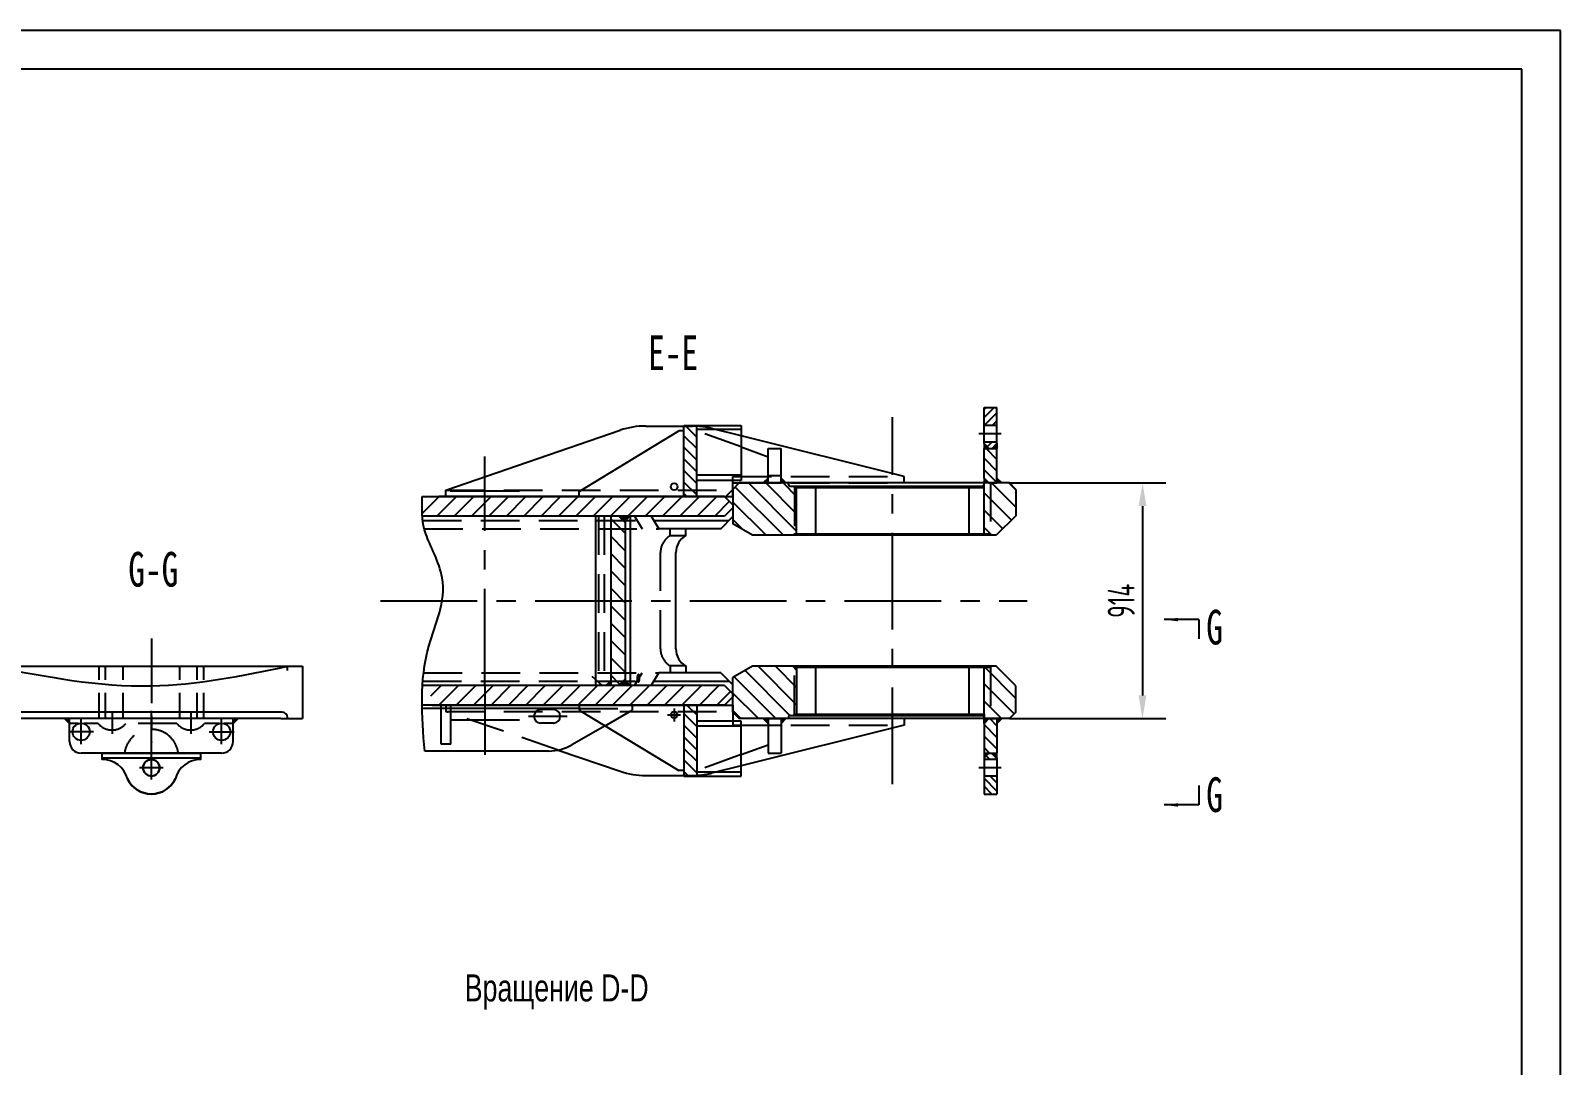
# Model space of a CAD drawing. Header units: millimetres. Extents: x 0 to 12600, y 0 to 8910.
# Drawn here: x 6665 to 12600, y 4898 to 8910 of the extents above; entities that cross this region are included whole.
import ezdxf
from ezdxf.enums import TextEntityAlignment as Align

# ---------------------------------------------------------------- set-up
doc = ezdxf.new("R2010")
doc.units = ezdxf.units.MM
doc.header["$LTSCALE"] = 300
doc.linetypes.add('F', pattern=[0.75, 0.5, -0.25])
doc.linetypes.add('G', pattern=[2, 1.25, -0.25, 0.25, -0.25])
for name, color, linetype in [('01', 7, 'Continuous'), ('02', 1, 'Continuous'), ('04', 2, 'F'), ('05', 4, 'G'), ('08', 1, 'Continuous'), ('11', 3, 'Continuous')]:
    doc.layers.add(name, color=color, linetype=linetype)
doc.styles.get("Standard").update_dxf_attribs({"font": 'isocp', "width": 0.707, "bigfont": 'intecad.shx'})
doc.dimstyles.new('INTE', dxfattribs={"dimscale": 30, "dimtxt": 3.5, "dimasz": 3, "dimexe": 3, "dimexo": 0, "dimgap": 1, "dimtad": 1, "dimdec": 3, "dimdsep": 46, "dimtxsty": 'Standard', "dimcen": 0, "dimclrd": 1, "dimclre": 1, "dimclrt": 3, "dimaunit": 1, "dimadec": 0, "dimazin": 0, "dimtfac": 1, "dimtdec": 3, "dimtmove": 0, "dimatfit": 0, "dimfxl": 1, "dimarcsym": 0})
pattern_1 = [(45, (11435.58, 5237.8), (33.67596, -33.67596), [])]
pattern_2 = [(135, (11435.58, 5237.8), (33.67596, 33.67596), [])]
pattern_3 = [(135, (11435.58, 5237.8), (22.45064, 22.45064), [])]

# ---------------------------------------------------------------- blocks, each defined once
blk = doc.blocks.new('*D193')
at = {"layer": '08', "color": 1, "lineweight": -2}
for p, q in [((10460.2, 7156.1), (11068.8, 7156.1)), ((10978.8, 7066.1), (10978.8, 6332.1)), ((10462.3, 6242.1), (11068.8, 6242.1))]:
    blk.add_line(p, q, dxfattribs=at)
at = {"layer": '08', "color": 1}
for points in [[(10963.8, 7066.1), (10993.8, 7066.1), (10978.8, 7156.1)], [(10963.8, 6332.1), (10993.8, 6332.1), (10978.8, 6242.1)]]:
    blk.add_solid(points, dxfattribs=at)
at = {"layer": 'Defpoints', "color": 0}
for p in [(10460.2, 7156.1), (10462.3, 6242.1), (10978.8, 6242.1)]:
    blk.add_point(p, dxfattribs=at)
at = {"layer": '08', "color": 3, "insert": (10896.3, 6699.1), "char_height": 105, "attachment_point": 5, "rotation": 90}
blk.add_mtext('914', dxfattribs=at)
blk = doc.blocks.new('ereeeree5tturter')
at = {"layer": '02'}
h = blk.add_hatch(dxfattribs=at)
h.set_pattern_fill('ANSI31', color=256, scale=7, style=0)
h.paths.add_polyline_path([(11201.7, 7808), (11251.7, 7808), (11251.7, 7878), (11201.7, 7878)])
h.paths.add_polyline_path([(11201.7, 7744), (11201.7, 7738), (11220.7, 7719), (11232.7, 7719), (11251.7, 7738), (11251.7, 7744)])
for p, q in [((11201.7, 7738), (11201.7, 7878)), ((11201.7, 7878), (11251.7, 7878)), ((11251.7, 7738), (11251.7, 7878)), ((11251.7, 7744), (11201.7, 7744)), ((11201.7, 7738), (11220.7, 7719)), ((11220.7, 7719), (11232.7, 7719)), ((11232.7, 7719), (11251.7, 7738))]:
    blk.add_line(p, q)
at = {"layer": '01', "color": 7, "linetype": 'Continuous'}
blk.add_line((11251.7, 7808), (11201.7, 7808), dxfattribs=at)
at = {"layer": '05', "color": 4, "linetype": 'G'}
blk.add_line((11267.9, 7776), (11181.3, 7776), dxfattribs=at)
blk = doc.blocks.new('eyteyesr')
for p, q in [((2280.6, 2919.2), (2369.1, 2919.2)), ((2369.1, 2284.2), (2369.1, 2919.2)), ((2235.6, 2329.2), (2235.6, 2874.2)), ((2280.6, 2284.2), (2369.1, 2284.2))]:
    blk.add_line(p, q)
for centre in [(2318.1, 2874.2), (2318.1, 2329.2)]:
    blk.add_circle(centre, 33.5)
for centre, start, end in [((2280.6, 2874.2), 90, 180), ((2280.6, 2329.2), 180, 270)]:
    blk.add_arc(centre, 45, start, end)
at = {"layer": '04', "color": 2, "linetype": 'F'}
for p, q in [((2350.1, 2884.1), (2350.1, 2919.2)), ((2350.1, 2807.8), (2350.1, 2864.3)), ((2350.1, 2502.8), (2350.1, 2700.5)), ((2350.1, 2339.1), (2350.1, 2395.5)), ((2350.1, 2284.2), (2350.1, 2319.3))]:
    blk.add_line(p, q, dxfattribs=at)
for centre in [(2395.1, 2754.2), (2395.1, 2449.2)]:
    blk.add_arc(centre, 70, 130.0052, 229.9948, dxfattribs=at)
at = {"layer": '05'}
for p, q in [((2318.1, 2825.7), (2318.1, 2922.7)), ((2269.6, 2874.2), (2366.6, 2874.2)), ((2390, 2754.2), (2310.1, 2754.2)), ((2390, 2449.2), (2310.1, 2449.2)), ((2318.1, 2377.7), (2318.1, 2280.7)), ((2269.6, 2329.2), (2366.6, 2329.2))]:
    blk.add_line(p, q, dxfattribs=at)
at = {"layer": '05', "color": 4, "linetype": 'G'}
blk.add_line((2206.8, 2601.7), (2399.3, 2601.7), dxfattribs=at)
blk = doc.blocks.new('rwrreerrre')
at = {"layer": '02', "linetype": 'Continuous'}
for points in [[(7939.5, 5578.2), (7939.5, 5597.2), (7920.5, 5597.2)], [(8574.5, 5578.2), (8574.5, 5597.2), (8593.5, 5597.2)]]:
    blk.add_hatch(color=1, dxfattribs=at).paths.add_polyline_path(points)
at = {"ltscale": 0.666667}
for p, q in [((7531.1, 5775.2), (7556.1, 5800.2)), ((7531.1, 5622.2), (7531.1, 5775.2)), ((7556.1, 5800.2), (8843.1, 5800.2)), ((8785.6, 5784.2), (8785.6, 5800.2)), ((8843.1, 5800.2), (8843.1, 5597.2)), ((8759.8, 5597.2), (8843.1, 5597.2)), ((8784.8, 5602.2), (8784.8, 5597.2))]:
    blk.add_line(p, q, dxfattribs=at)
blk.add_arc((8764.8, 5602.2), 20, 0, 90, dxfattribs=at)
at = {"layer": '01', "ltscale": 0.666667}
for p, q in [((7531.1, 5622.2), (7556.1, 5597.2)), ((8764.8, 5622.2), (7531.1, 5622.2)), ((8759.8, 5597.2), (7556.1, 5597.2))]:
    blk.add_line(p, q, dxfattribs=at)
at = {"layer": '01', "color": 7, "linetype": 'Continuous'}
blk.add_spline([(7639.9, 5800.2), (8257.1, 5724.2), (8785.6, 5800.2)], degree=3, dxfattribs=at)
at = {"layer": '02', "color": 1, "linetype": 'Continuous'}
for p, q in [((7920.5, 5597.2), (7939.5, 5578.2)), ((8593.5, 5597.2), (8574.5, 5578.2))]:
    blk.add_line(p, q, dxfattribs=at)
at = {"layer": '04', "color": 2, "linetype": 'F', "ltscale": 0.666667}
for p, q in [((8054.1, 5597.2), (8054.1, 5800.2)), ((8079.1, 5597.2), (8079.1, 5800.2)), ((8147.4, 5597.2), (8147.4, 5800.2)), ((8366.8, 5597.2), (8366.8, 5800.2)), ((8435.1, 5597.2), (8435.1, 5800.2)), ((8460.1, 5597.2), (8460.1, 5800.2))]:
    blk.add_line(p, q, dxfattribs=at)
at = {"layer": '04', "color": 2, "linetype": 'F'}
blk.add_arc((8257.1, 5450.7), 105, 7.11201, 172.88799, dxfattribs=at)
at = {"layer": '05', "color": 4, "linetype": 'G', "ltscale": 0.666667}
blk.add_line((8257.1, 5907.6), (8257.1, 5505.2), dxfattribs=at)
at = {"rotation": 90}
blk.add_blockref('eyteyesr', (10858.7, 3228.1), dxfattribs=at)
blk = doc.blocks.new('*U224')
at = {"layer": '01'}
for points in [[(415, 292), (25, 292)], [(415, 5), (415, 292)]]:
    blk.add_lwpolyline(points, dxfattribs=at)
at = {"layer": '02'}
for points in [[(420, 297), (0, 297)], [(420, 0), (420, 297)]]:
    blk.add_lwpolyline(points, dxfattribs=at)

msp = doc.modelspace()

# ---------------------------------------------------------------- hatches: boundary and pattern name
at = {"layer": '02'}
h = msp.add_hatch(dxfattribs=at)
h.set_pattern_fill('ANSI31', color=256, scale=10, style=0)
h.set_pattern_definition(pattern_3)
h.paths.add_polyline_path([(9199.5366, 7376.5851), (9233.3366, 7376.5851, -0.013285722), (9249.5366, 7376.1546), (9249.5366, 7128.5851), (9199.5366, 7128.5851)])
h.paths.add_polyline_path([(9199.5366, 7128.5851), (9249.5366, 7128.5851), (9249.5366, 7103.5851), (9199.5366, 7103.5851)])
h.paths.add_polyline_path([(9199.5366, 7378.5851), (9249.5366, 7378.5851), (9249.5366, 7376.1546, 0.013285722), (9233.3366, 7376.5851), (9199.5366, 7376.5851)])
h = msp.add_hatch(color=256, dxfattribs=at)
h.paths.add_polyline_path([(10364.0366, 7308.5851), (10364.0366, 7289.5851), (10383.0366, 7289.5851)])
h.paths.add_polyline_path([(10414.0366, 7308.5851), (10395.0366, 7289.5851), (10414.0366, 7289.5851)])
at = {"layer": '02', "linetype": 'Continuous'}
h = msp.add_hatch(dxfattribs=at)
h.set_pattern_fill('ANSI31', color=1, scale=10, style=0)
h.set_pattern_definition(pattern_3)
h.paths.add_polyline_path([(10414.0366, 7156.0851), (10383.0366, 7156.0851), (10364.0366, 7175.0851), (10364.0366, 7289.5851), (10414.0366, 7289.5851)])
at = {"layer": '02'}
h = msp.add_hatch(dxfattribs=at)
h.set_pattern_fill('ANSI31', color=256, scale=15, style=0)
h.set_pattern_definition(pattern_2)
h.paths.add_polyline_path([(10389.0366, 6953.0851), (10411.3366, 6953.0851), (10487.3366, 7029.0851), (10487.3366, 7131.0851), (10462.3366, 7156.0851), (10389.0366, 7156.0851)])
h.paths.add_polyline_path([(10364.0366, 6953.0851), (10389.0366, 6953.0851), (10389.0366, 7156.0851), (10383.0366, 7156.0851), (10364.0366, 7156.0851)])
h.paths.add_polyline_path([(9389.3366, 7025.5851), (9389.3366, 6996.9638), (9465.3366, 6953.0851), (9628.0366, 6953.0851), (9628.0366, 7143.5851), (9611.5366, 7143.5851, -0.414213562), (9605.0366, 7150.0851), (9605.0366, 7156.0851), (9414.3366, 7156.0851), (9389.3366, 7131.0851), (9389.3366, 7103.5851)])
h.paths.add_polyline_path([(9628.0366, 6953.0851), (9637.0366, 6953.0851), (9637.0366, 7143.5851), (9628.0366, 7143.5851)])
at = {"layer": '02', "linetype": 'Continuous'}
for points in [[(9507.3366, 7156.0851), (9526.3366, 7156.0851), (9526.3366, 7175.0851)], [(9595.3366, 7156.0851), (9576.3366, 7156.0851), (9576.3366, 7175.0851)], [(10364.0366, 7156.0851), (10364.0366, 7175.0851), (10383.0366, 7156.0851)], [(10433.0366, 7156.0851), (10414.0366, 7156.0851), (10414.0366, 7175.0851)], [(9507.3366, 6242.0851), (9526.3366, 6242.0851), (9526.3366, 6223.0851)], [(9595.3366, 6242.0851), (9576.3366, 6242.0851), (9576.3366, 6223.0851)], [(10364.0366, 6242.0851), (10364.0366, 6223.0851), (10383.0366, 6242.0851)], [(10433.0366, 6242.0851), (10414.0366, 6242.0851), (10414.0366, 6223.0851)]]:
    msp.add_hatch(color=1, dxfattribs=at).paths.add_polyline_path(points)
at = {"layer": '02'}
h = msp.add_hatch(dxfattribs=at)
h.set_pattern_fill('ANSI31', color=256, scale=15, angle=90, style=0)
h.set_pattern_definition(pattern_1)
h.paths.add_polyline_path([(9357.3366, 7103.5851), (9389.3366, 7071.5851), (9389.3366, 7059.5851), (9357.3366, 7027.5851), (8427.3366, 7027.5851), (8427.3366, 7073.5851, 0.298216627), (8473.1624, 7103.5851)])
edge = h.paths.add_edge_path()
edge.add_arc((8427.3366, 7123.5851), 50, 203.57817848, 270)
edge.add_line((8427.3366, 7073.5851), (8427.3366, 7027.5851))
edge.add_line((8427.3366, 7027.5851), (8225.6251, 7027.5851))
edge.add_spline(control_points=[(8225.6251, 7027.5851), (8232.423, 7052.9284), (8240.4876, 7078.2568), (8248.5523, 7103.5851)], knot_values=[0, 0, 0, 0, 77.178483177, 77.178483177, 77.178483177, 77.178483177], degree=3, periodic=0)
edge.add_line((8248.5523, 7103.5851), (8381.5109, 7103.5851))
h.paths.add_polyline_path([(8427.3366, 7103.5851), (8427.3366, 7073.5851, -0.298216627), (8381.5109, 7103.5851)], flags=17)
h.paths.add_polyline_path([(8427.3366, 7103.5851), (8473.1624, 7103.5851, -0.298216627), (8427.3366, 7073.5851)])
h = msp.add_hatch(dxfattribs=at)
h.set_pattern_fill('ANSI31', color=256, scale=15, style=0)
h.set_pattern_definition(pattern_2)
h.paths.add_polyline_path([(8915.7635, 6978.5851), (8971.8669, 6978.5851), (8971.8669, 6699.0851), (8915.7635, 6699.0851)])
h.paths.add_polyline_path([(8915.7635, 6978.5851), (8915.7635, 7010.5851), (8963.8669, 7010.5851), (8971.8669, 7002.5851), (8971.8669, 6978.5851)])
h.paths.add_polyline_path([(8915.7635, 7010.5851), (8915.7635, 7027.5851), (8946.8669, 7027.5851), (8963.8669, 7010.5851)])
h.paths.add_polyline_path([(8915.7635, 6699.0851), (8971.8669, 6699.0851), (8971.8669, 6419.5851), (8915.7635, 6419.5851)])
h.paths.add_polyline_path([(8971.8669, 6419.5851), (8971.8669, 6395.5851), (8963.8669, 6387.5851), (8915.7635, 6387.5851), (8915.7635, 6419.5851)])
h.paths.add_polyline_path([(8963.8669, 6387.5851), (8946.8669, 6370.5851), (8915.7635, 6370.5851), (8915.7635, 6387.5851)])
h = msp.add_hatch(color=256, dxfattribs=at)
h.paths.add_polyline_path([(8971.8669, 7027.5851), (8946.8669, 7027.5851), (8963.8669, 7010.5851), (8971.8669, 7010.5851)])
h.paths.add_polyline_path([(8971.8669, 7010.5851), (8963.8669, 7010.5851), (8971.8669, 7002.5851)])
for points in [[(8971.8669, 7010.5851), (8971.8669, 7027.5851), (8990.8669, 7027.5851)], [(8915.7635, 6387.5851), (8896.7635, 6370.5851), (8915.7635, 6370.5851)], [(8971.8669, 6387.5851), (8971.8669, 6370.5851), (8990.8669, 6370.5851)], [(10383.0366, 6108.5851), (10364.0366, 6108.5851), (10364.0366, 6089.5851)], [(10414.0366, 6108.5851), (10395.0366, 6108.5851), (10414.0366, 6089.5851)]]:
    msp.add_hatch(color=256, dxfattribs=at).paths.add_polyline_path(points)
h = msp.add_hatch(dxfattribs=at)
h.set_pattern_fill('ANSI31', color=256, scale=15, style=0)
h.set_pattern_definition(pattern_2)
h.paths.add_polyline_path([(10389.0366, 6445.0851), (10411.3366, 6445.0851), (10487.3366, 6369.0851), (10487.3366, 6267.0851), (10462.3366, 6242.0851), (10389.0366, 6242.0851)])
h.paths.add_polyline_path([(10364.0366, 6445.0851), (10389.0366, 6445.0851), (10389.0366, 6242.0851), (10383.0366, 6242.0851), (10364.0366, 6242.0851)])
h.paths.add_polyline_path([(9389.3366, 6372.5851), (9389.3366, 6401.2065), (9465.3366, 6445.0851), (9628.0366, 6445.0851), (9628.0366, 6254.5851), (9611.5366, 6254.5851, 0.414213562), (9605.0366, 6248.0851), (9605.0366, 6242.0851), (9414.3366, 6242.0851), (9389.3366, 6267.0851), (9389.3366, 6294.5851)])
h.paths.add_polyline_path([(9628.0366, 6445.0851), (9637.0366, 6445.0851), (9637.0366, 6254.5851), (9628.0366, 6254.5851)])
h = msp.add_hatch(dxfattribs=at)
h.set_pattern_fill('ANSI31', color=256, scale=15, angle=90, style=0)
h.set_pattern_definition(pattern_1)
h.paths.add_polyline_path([(9357.3366, 6370.5851), (9389.3366, 6338.5851), (9389.3366, 6326.5851), (9357.3366, 6294.5851), (8427.3366, 6294.5851), (8427.3366, 6370.5851)])
edge = h.paths.add_edge_path()
edge.add_spline(control_points=[(8223.0867, 6294.5851), (8219.5996, 6319.8322), (8214.6172, 6345.2835), (8211.0838, 6370.5851)], knot_values=[751.026418687, 751.026418687, 751.026418687, 751.026418687, 826.24161955, 826.24161955, 826.24161955, 826.24161955], degree=3, periodic=0)
edge.add_line((8211.0838, 6370.5851), (8427.3366, 6370.5851))
edge.add_line((8427.3366, 6370.5851), (8427.3366, 6294.5851))
edge.add_line((8427.3366, 6294.5851), (8223.0867, 6294.5851))
h = msp.add_hatch(color=256, dxfattribs=at)
h.paths.add_polyline_path([(8971.8669, 6370.5851), (8946.8669, 6370.5851), (8963.8669, 6387.5851), (8971.8669, 6387.5851)])
h.paths.add_polyline_path([(8971.8669, 6387.5851), (8963.8669, 6387.5851), (8971.8669, 6395.5851)])
h = msp.add_hatch(dxfattribs=at)
h.set_pattern_fill('ANSI31', color=256, scale=10, style=0)
h.set_pattern_definition(pattern_3)
h.paths.add_polyline_path([(9199.5366, 6269.5851), (9249.5366, 6269.5851), (9249.5366, 6022.0157, -0.013285722), (9233.3366, 6021.5851), (9199.5366, 6021.5851)])
h.paths.add_polyline_path([(9199.5366, 6294.5851), (9249.5366, 6294.5851), (9249.5366, 6269.5851), (9199.5366, 6269.5851)])
h.paths.add_polyline_path([(9199.5366, 6021.5851), (9233.3366, 6021.5851, 0.013285722), (9249.5366, 6022.0157), (9249.5366, 6019.5851), (9199.5366, 6019.5851)])
h = msp.add_hatch(dxfattribs=at)
h.set_pattern_fill('ANSI31', color=256, scale=10, style=0)
h.set_pattern_definition(pattern_3)
h.paths.add_polyline_path([(10414.0366, 6242.0851), (10383.0366, 6242.0851), (10364.0366, 6223.0851), (10364.0366, 6108.5851), (10414.0366, 6108.5851)])

# ---------------------------------------------------------------- linework, layer by layer
for p, q in [((9526.3366, 7156.0851), (9526.3366, 7289.5851)), ((9526.3366, 7289.5851), (9576.3366, 7289.5851)), ((9576.3366, 7156.0851), (9576.3366, 7289.5851)), ((10364.0366, 7175.0851), (10364.0366, 7289.5851)), ((10364.0366, 7289.5851), (10414.0366, 7289.5851)), ((10414.0366, 7156.0851), (10414.0366, 7289.5851)), ((9389.3366, 7131.0851), (9389.3366, 6996.9638)), ((9526.3366, 7156.0851), (9576.3366, 7156.0851)), ((10383.0366, 7156.0851), (10364.0366, 7175.0851)), ((10383.0366, 7156.0851), (10414.0366, 7156.0851)), ((10487.3366, 7131.0851), (10487.3366, 7029.0851)), ((9357.3366, 7103.5851), (8248.5523, 7103.5851)), ((9357.3366, 7103.5851), (9389.3366, 7071.5851)), ((9389.3366, 7071.5851), (9389.3366, 7059.5851)), ((9357.3366, 7027.5851), (8185.4057, 7027.5851)), ((9389.3366, 7059.5851), (9357.3366, 7027.5851)), ((10487.3366, 7029.0851), (10411.3366, 6953.0851)), ((9465.3366, 6953.0851), (9389.3366, 6996.9638)), ((10411.3366, 6953.0851), (9465.3366, 6953.0851)), ((9465.3366, 6445.0851), (9389.3366, 6401.2065)), ((10411.3366, 6445.0851), (9465.3366, 6445.0851)), ((10487.3366, 6369.0851), (10411.3366, 6445.0851)), ((9357.3366, 6370.5851), (8185.4057, 6370.5851)), ((9357.3366, 6370.5851), (9389.3366, 6338.5851)), ((9389.3366, 6267.0851), (9389.3366, 6401.2065)), ((10487.3366, 6267.0851), (10487.3366, 6369.0851)), ((9357.3366, 6294.5851), (8183.7209, 6294.5851)), ((8998.8366, 6294.5851), (8223.0867, 6294.5851)), ((9389.3366, 6326.5851), (9357.3366, 6294.5851)), ((9389.3366, 6338.5851), (9389.3366, 6326.5851)), ((8793.5366, 6281.5851), (8183.9348, 6281.5851)), ((8693.8366, 6277.0851), (8643.8366, 6277.0851)), ((9526.3366, 6242.0851), (9526.3366, 6108.5851)), ((9526.3366, 6242.0851), (9576.3366, 6242.0851)), ((9576.3366, 6242.0851), (9576.3366, 6108.5851)), ((10383.0366, 6242.0851), (10364.0366, 6223.0851)), ((10383.0366, 6242.0851), (10414.0366, 6242.0851)), ((10414.0366, 6242.0851), (10414.0366, 6108.5851)), ((8693.8366, 6225.0851), (8643.8366, 6225.0851)), ((8893.597, 6214.825), (8764.7456, 6140.4326)), ((10364.0366, 6223.0851), (10364.0366, 6108.5851)), ((8675.7456, 6116.5851), (8193.9505, 6116.5851)), ((6942.7177, 6108.5851), (7324.7177, 6108.5851)), ((6942.7177, 6083.5851), (6942.7177, 6108.5851)), ((6942.7177, 6089.5851), (7324.7177, 6089.5851)), ((7324.7177, 6108.5851), (7324.7177, 6083.5851)), ((9526.3366, 6108.5851), (9576.3366, 6108.5851)), ((10364.0366, 6108.5851), (10414.0366, 6108.5851))]:
    msp.add_line(p, q)
for points in [[(7226.5802, 6009.3884, -0.643998155), (7040.8553, 6009.3884, 0.335479078), (6942.7177, 6083.5851), (6942.7177, 6089.5851), (7133.7177, 6089.5851), (7133.7177, 6083.5851, 0.414213562), (7101.7177, 6051.5851, 1), (7165.7177, 6051.5851, 0.414213562), (7133.7177, 6083.5851), (7133.7177, 6089.5851), (7324.7177, 6089.5851), (7324.7177, 6083.5851, 0.335479078)], [(7226.5802, 6009.3884, -0.643998155), (7040.8553, 6009.3884, 0.335479078), (6942.7177, 6083.5851), (6942.7177, 6089.5851), (7133.7177, 6089.5851), (7133.7177, 6083.5851, 0.414213562), (7101.7177, 6051.5851, 1), (7165.7177, 6051.5851, 0.414213562), (7133.7177, 6083.5851), (7133.7177, 6089.5851), (7324.7177, 6089.5851), (7324.7177, 6083.5851, 0.335479078)], [(7133.7177, 6083.5851), (7133.7177, 6089.5851), (7324.7177, 6089.5851), (7324.7177, 6083.5851, 0.335479078), (7226.5802, 6009.3884, -0.643998155), (7040.8553, 6009.3884, 0.335479078), (6942.7177, 6083.5851), (6942.7177, 6089.5851), (7133.7177, 6089.5851)], [(7165.7177, 6051.5851, 0.414213562), (7133.7177, 6083.5851), (7133.7177, 6089.5851), (7324.7177, 6089.5851), (7324.7177, 6083.5851, 0.335479078), (7226.5802, 6009.3884, -0.643998155), (7040.8553, 6009.3884, 0.335479078), (6942.7177, 6083.5851), (6942.7177, 6089.5851), (7133.7177, 6089.5851), (7133.7177, 6083.5851, 0.414213562), (7101.7177, 6051.5851, 1)]]:
    msp.add_lwpolyline(points, format="xyb", close=True)
msp.add_circle((7133.7177, 6051.5851), 32)
for centre, radius, start, end in [((8643.8366, 6251.0851), 26, 90, 270), ((8693.8366, 6251.0851), 26, 270, 90), ((8675.7456, 6294.5851), 178, 270, 300), ((6942.7177, 5981.5851), 102, 15.81789845, 90), ((7324.7177, 5981.5851), 102, 90, 164.18210155), ((7133.7177, 6051.5851), 102, 204.43707893, 335.56292107)]:
    msp.add_arc(centre, radius, start, end)
at = {"layer": '01', "color": 7, "linetype": 'Continuous'}
for p, q in [((8276.3366, 7128.5851), (8952.5268, 7360.136)), ((9051.3366, 7376.5851), (9233.3366, 7376.5851)), ((9199.5366, 7103.5851), (9199.5366, 7378.5851)), ((9249.5366, 7103.5851), (9249.5366, 7378.5851)), ((9249.5366, 7378.5851), (9421.5366, 7378.5851)), ((9421.5366, 7363.0653), (9249.5366, 7363.0653)), ((9421.5366, 7378.5851), (9421.5366, 7165.5851)), ((8793.5366, 7122.5851), (9180.5366, 7357.5851)), ((9199.5366, 7357.5851), (9180.5366, 7357.5851)), ((9199.5366, 7103.5851), (9199.5366, 7357.5851)), ((10053.9976, 7181.0851), (9421.5366, 7338.9642)), ((9421.5366, 7185.5851), (9249.5366, 7185.5851)), ((9526.3366, 7184.5851), (9576.3366, 7184.5851)), ((8276.3366, 7103.5851), (8276.3366, 7128.5851)), ((8793.5366, 7103.5851), (8793.5366, 7122.5851)), ((9421.5366, 7165.5851), (9249.5366, 7165.5851)), ((9605.0366, 7150.0851), (9605.0366, 7156.0851)), ((9611.5366, 7143.5851), (10357.5366, 7143.5851)), ((9637.0366, 6958.0851), (9637.0366, 7143.5851)), ((9711.1085, 6958.0851), (9711.1085, 7138.5851)), ((10053.9976, 7156.0851), (10053.9976, 7181.0851)), ((10305.9647, 6958.0851), (10305.9647, 7138.5851)), ((10364.0366, 6958.0851), (10364.0366, 7156.0851)), ((8793.5366, 7103.5851), (9199.5366, 7103.5851)), ((9206.4709, 6951.5851), (9206.4709, 6978.5851)), ((9168.8198, 6512.2664), (9168.8198, 6885.9039)), ((9206.4709, 6446.5851), (9206.4709, 6419.5851)), ((9637.0366, 6440.0851), (9637.0366, 6254.5851)), ((9711.1085, 6259.5851), (9711.1085, 6440.0851)), ((10305.9647, 6259.5851), (10305.9647, 6440.0851)), ((10364.0366, 6259.5851), (10364.0366, 6445.0851)), ((8793.5366, 6294.5851), (9199.5366, 6294.5851)), ((8793.5366, 6294.5851), (8793.5366, 6275.5851)), ((9199.5366, 6294.5851), (9199.5366, 6040.5851)), ((9199.5366, 6294.5851), (9199.5366, 6019.5851)), ((9249.5366, 6294.5851), (9249.5366, 6019.5851)), ((8793.5366, 6275.5851), (9180.5366, 6040.5851)), ((9136.5366, 6256.5851), (9186.5366, 6256.5851)), ((9161.5366, 6281.5851), (9161.5366, 6231.5851)), ((9421.5366, 6232.5851), (9249.5366, 6232.5851)), ((9421.5366, 6019.5851), (9421.5366, 6232.5851)), ((9605.0366, 6248.0851), (9605.0366, 6242.0851)), ((9611.5366, 6254.5851), (10357.5366, 6254.5851)), ((10053.9976, 6242.0851), (10053.9976, 6217.0851)), ((10364.0366, 6259.5851), (10364.0366, 6242.0851)), ((9421.5366, 6212.5851), (9249.5366, 6212.5851)), ((10053.9976, 6217.0851), (9421.5366, 6059.2061)), ((8712.1499, 6120.3476), (8952.5268, 6038.0342)), ((9051.3366, 6021.5851), (9233.3366, 6021.5851)), ((9199.5366, 6040.5851), (9180.5366, 6040.5851)), ((9421.5366, 6035.105), (9249.5366, 6035.105)), ((9249.5366, 6019.5851), (9421.5366, 6019.5851))]:
    msp.add_line(p, q, dxfattribs=at)
at = {"layer": '01'}
for p, q in [((9199.5366, 7378.5851), (9249.5366, 7378.5851)), ((9421.5366, 7295.4464), (9526.3366, 7257.5851)), ((9389.3366, 7131.0851), (9361.8366, 7103.5851)), ((9389.3366, 7131.0851), (9414.3366, 7156.0851)), ((10462.3366, 7156.0851), (9414.3366, 7156.0851)), ((9628.0366, 7138.5851), (9623.0366, 7143.5851)), ((9628.0366, 7138.5851), (10364.0366, 7138.5851)), ((10487.3366, 7131.0851), (10462.3366, 7156.0851)), ((8183.7209, 7103.5851), (9389.3366, 7103.5851)), ((9389.3366, 7103.5851), (9389.3366, 7025.5851)), ((8857.2266, 7027.5851), (8857.2266, 6370.5851)), ((8915.7635, 7027.5851), (8915.7635, 6370.5851)), ((8971.8669, 7027.5851), (8971.8669, 6370.5851)), ((8990.8669, 7027.5851), (8990.8669, 6370.5851)), ((9072.4225, 7027.5851), (9101.7948, 6978.5851)), ((9082.6129, 7010.5851), (9374.3366, 7010.5851)), ((9342.3366, 6978.5851), (9389.3366, 7025.5851)), ((9342.3366, 6978.5851), (9101.7948, 6978.5851)), ((9628.0366, 6958.0851), (9623.0366, 6953.0851)), ((9628.0366, 6958.0851), (10389.0366, 6958.0851)), ((10389.0366, 6958.0851), (10394.0366, 6953.0851)), ((11197.5885, 6626.209), (11197.5885, 6551.209)), ((9072.4225, 6370.5851), (9101.7948, 6419.5851)), ((9342.3366, 6419.5851), (9101.7948, 6419.5851)), ((9342.3366, 6419.5851), (9389.3366, 6372.5851)), ((9628.0366, 6440.0851), (9623.0366, 6445.0851)), ((10389.0366, 6440.0851), (9628.0366, 6440.0851)), ((10389.0366, 6440.0851), (10394.0366, 6445.0851)), ((9082.6129, 6387.5851), (9374.3366, 6387.5851)), ((9389.3366, 6294.5851), (9389.3366, 6372.5851)), ((8223.0867, 6294.5851), (9389.3366, 6294.5851)), ((9389.3366, 6267.0851), (9414.3366, 6242.0851)), ((10462.3366, 6242.0851), (9414.3366, 6242.0851)), ((9628.0366, 6259.5851), (9623.0366, 6254.5851)), ((9628.0366, 6259.5851), (10364.0366, 6259.5851)), ((10487.3366, 6267.0851), (10462.3366, 6242.0851)), ((9421.5366, 6102.7239), (9526.3366, 6140.5851)), ((9199.5366, 6019.5851), (9249.5366, 6019.5851)), ((11197.5885, 5982.4156), (11197.5885, 5907.4156))]:
    msp.add_line(p, q, dxfattribs=at)
at = {"layer": '01', "color": 7, "linetype": 'Continuous'}
for centre in [(9161.5366, 7141.5851), (9161.5366, 6256.5851)]:
    msp.add_circle(centre, 13, dxfattribs=at)
for centre, radius, start, end in [((9051.3366, 7071.5851), 305, 90, 108.90297687), ((9611.5366, 7150.0851), 6.5, 180, 270), ((10357.5366, 7150.0851), 6.5, 270, 0), ((9244.935, 6885.9039), 76.1152, 120.35402565, 180), ((9244.935, 6512.2664), 76.1152, 180, 239.64597435), ((9611.5366, 6248.0851), 6.5, 90, 180), ((10357.5366, 6248.0851), 6.5, 0, 90), ((9051.3366, 6326.5851), 305, 251.09702313, 270)]:
    msp.add_arc(centre, radius, start, end, dxfattribs=at)
at = {"layer": '02'}
for p, q in [((10364.0366, 7308.5851), (10364.0366, 7289.5851)), ((10414.0366, 7308.5851), (10414.0366, 7289.5851)), ((8946.8669, 7027.5851), (8971.8669, 7002.5851)), ((8971.8669, 7010.5851), (8990.8669, 7027.5851)), ((8971.8669, 7027.5851), (8971.8669, 7002.5851)), ((11197.5885, 6626.209), (11062.5885, 6626.209)), ((8882.8078, 6370.5851), (8843.6239, 6405.5261)), ((8915.7635, 6387.5851), (8896.7635, 6370.5851)), ((8946.8669, 6370.5851), (8971.8669, 6395.5851)), ((8971.8669, 6387.5851), (8990.8669, 6370.5851)), ((10364.0366, 6108.5851), (10364.0366, 6087.2028)), ((10414.0366, 6089.5851), (10414.0366, 6108.5851)), ((11197.5885, 5907.4156), (11062.5885, 5907.4156))]:
    msp.add_line(p, q, dxfattribs=at)
at = {"layer": '02', "color": 1, "linetype": 'Continuous'}
for p, q in [((9526.3366, 7175.0851), (9507.3366, 7156.0851)), ((9576.3366, 7175.0851), (9595.3366, 7156.0851)), ((10364.0366, 7175.0851), (10364.0366, 7156.0851)), ((10414.0366, 7175.0851), (10433.0366, 7156.0851)), ((8247.89, 7101.505), (8184.8209, 7038.3734)), ((9526.3366, 6223.0851), (9507.3366, 6242.0851)), ((9576.3366, 6223.0851), (9595.3366, 6242.0851)), ((10364.0366, 6223.0851), (10364.0366, 6242.0851)), ((10414.0366, 6223.0851), (10433.0366, 6242.0851))]:
    msp.add_line(p, q, dxfattribs=at)
at = {"layer": '02'}
for points in [[(11062.5885, 6626.209, 0, 13.5, 0), (11116.5885, 6626.209, 0, 0, 0)], [(11062.5885, 5907.4156, 0, 13.5, 0), (11116.5885, 5907.4156, 0, 0, 0)]]:
    msp.add_lwpolyline(points, format="xyseb", dxfattribs=at)
at = {"layer": '02', "color": 1, "linetype": 'Continuous'}
msp.add_open_spline([(8193.9505, 6116.5851), (8183.0229, 6252.4813), (8165.1598, 6474.6288), (8306.8922, 6749.8473), (8178.2985, 6978.5851), (8185.4057, 7027.5851), (8183.7209, 7103.5851)], degree=3, knots=[0, 0, 0, 0, 407.194189304, 665.634401965, 832.87335039, 1001.374199396, 1001.374199396, 1001.374199396, 1001.374199396], dxfattribs=at)
at = {"layer": '04', "color": 2, "linetype": 'F'}
for p, q in [((9421.5366, 7338.9642), (9306.714, 7367.627)), ((9421.5366, 7295.4464), (9249.5366, 7357.5851)), ((8276.3366, 7128.5851), (9389.3366, 7128.5851)), ((9389.3366, 7181.0851), (10053.9976, 7181.0851)), ((9389.3366, 7103.5851), (9389.3366, 7181.0851)), ((9389.3366, 7156.0851), (10053.9976, 7156.0851)), ((9628.0366, 7138.5851), (9628.0366, 6958.0851)), ((10389.0366, 7156.0851), (10389.0366, 6958.0851)), ((8276.3366, 7103.5851), (9389.3366, 7103.5851)), ((8186.5919, 7010.5851), (9082.6129, 7010.5851)), ((8868.1672, 7027.5851), (8868.1672, 6370.5851)), ((8890.4476, 7027.5851), (8890.4476, 6370.5851)), ((9008.4225, 7027.5851), (9037.7948, 6978.5851)), ((8191.8313, 6978.5851), (9101.7948, 6978.5851)), ((9146.3366, 6951.5851), (9146.3366, 6978.5851)), ((9206.4709, 6951.5851), (9146.3366, 6951.5851)), ((9108.6856, 6512.2664), (9108.6856, 6885.9039)), ((8189.7726, 6419.5851), (9101.7948, 6419.5851)), ((9008.4225, 6370.5851), (9037.7948, 6419.5851)), ((9206.4709, 6446.5851), (9146.3366, 6446.5851)), ((9146.3366, 6446.5851), (9146.3366, 6419.5851)), ((9628.0366, 6259.5851), (9628.0366, 6440.0851)), ((10389.0366, 6440.0851), (10389.0366, 6242.0851)), ((8186.5919, 6387.5851), (9082.6129, 6387.5851)), ((8257.3366, 6142.5851), (8257.3366, 6294.5851)), ((8276.3366, 6294.5851), (9389.3366, 6294.5851)), ((8276.3366, 6294.5851), (8276.3366, 6269.5851)), ((8295.3366, 6142.5851), (8295.3366, 6294.5851)), ((8998.8366, 6294.5851), (8998.8366, 6275.5851)), ((9389.3366, 6294.5851), (9389.3366, 6217.0851)), ((8276.3366, 6269.5851), (9389.3366, 6269.5851)), ((8712.1499, 6120.3476), (8276.3366, 6269.5851)), ((8793.5366, 6281.5851), (8998.8366, 6281.5851)), ((8893.597, 6214.825), (8998.8366, 6275.5851)), ((9389.3366, 6217.0851), (10053.9976, 6217.0851)), ((9576.3366, 6215.6581), (9526.3366, 6215.6581)), ((8295.3366, 6142.5851), (8257.3366, 6142.5851)), ((9421.5366, 6102.7239), (9249.5366, 6040.5851)), ((9421.5366, 6059.2061), (9306.714, 6030.5433))]:
    msp.add_line(p, q, dxfattribs=at)
for centre, radius, start, end in [((9233.3366, 7071.5851), 305, 76.0791392, 90), ((9184.8008, 6885.9039), 76.1152, 120.35402565, 180), ((9184.8008, 6512.2664), 76.1152, 180, 239.64597435), ((9233.3366, 6326.5851), 305, 270, 283.9208608)]:
    msp.add_arc(centre, radius, start, end, dxfattribs=at)
at = {"layer": '05', "color": 4, "linetype": 'G'}
for p, q in [((10008.5366, 5987.3881), (10008.5366, 7410.7822)), ((8022.2144, 6699.0851), (10531.7966, 6699.0851)), ((8596.1547, 6251.0851), (8746.5279, 6251.0851))]:
    msp.add_line(p, q, dxfattribs=at)
at = {"layer": '05'}
for p, q in [((8427.3366, 6369.9341), (8427.3366, 7257.9341)), ((8561.6856, 7123.5851), (8292.9877, 7123.5851)), ((8427.3366, 6369.9341), (8427.3366, 6101.2362)), ((8561.6856, 6235.5851), (8292.9877, 6235.5851)), ((7133.7177, 6006.0293), (7133.7177, 6097.141)), ((7179.2735, 6051.5851), (7088.1619, 6051.5851))]:
    msp.add_line(p, q, dxfattribs=at)

# ---------------------------------------------------------------- block references
at = {"layer": '01', "xscale": 30, "yscale": 30, "zscale": 30}
msp.add_blockref('*U224', (0, 0), dxfattribs=at)
at = {"layer": '01', "color": 7, "linetype": 'Continuous'}
for name, p in [('ereeeree5tturter', (-837.6928, -429.4049)), ('rwrreerrre', (-1123.3352, 644.836))]:
    msp.add_blockref(name, p, dxfattribs=at)
at = {"layer": '01', "color": 7, "linetype": 'Continuous', "xscale": -1, "rotation": 180}
msp.add_blockref('ereeeree5tturter', (-837.6928, 13827.5752), dxfattribs=at)

# ---------------------------------------------------------------- texts
at = {"layer": '01', "insert": (8349.375, 5250.5019), "char_height": 105, "attachment_point": 1}
msp.add_mtext('{\\fArial|b0|i0|c204|p34;\\C3;Вращение \\fArial|b0|i0|c0|p34;D-D}', dxfattribs=at)
at = {"layer": '02', "width": 0.605172}
msp.add_text('●', height=30, dxfattribs=at).set_placement((9014.1086, 6380.0851), (9032.1086, 6380.0851), align=Align.FIT)
at = {"layer": '11', "color": 3, "linetype": 'Continuous', "char_height": 134.4, "attachment_point": 1}
for s, insert, width in [('{\\f黑体|b0|i0|c134|p2;E-E}', (9060.7395, 7728.0362), 232.570899), ('{\\f黑体|b0|i0|c134|p2;G-G}', (7044.0578, 6888.5323), 77.534), ('{\\f黑体|b0|i0|c134|p2;G}', (11225.7915, 6664.2151), 77.534), ('{\\f黑体|b0|i0|c134|p2;G}', (11225.7915, 6014.5355), 77.534)]:
    msp.add_mtext(s, dxfattribs=dict(at, insert=insert, width=width))

# ---------------------------------------------------------------- dimensions: what is measured, and where the dimension line sits
at = {"layer": '08'}
dim = msp.add_linear_dim(base=(10978.7561, 6242.0851), p1=(10460.2202, 7156.0851), p2=(10462.3366, 6242.0851), angle=90, dimstyle='INTE', override={"dimdec": 0, "dimtdec": 2}, dxfattribs=at)
dim.commit()
dim.dimension.update_dxf_attribs({"geometry": '*D193', "text_midpoint": (10896.2561, 6699.0851)})

doc.saveas('drawing.dxf')
